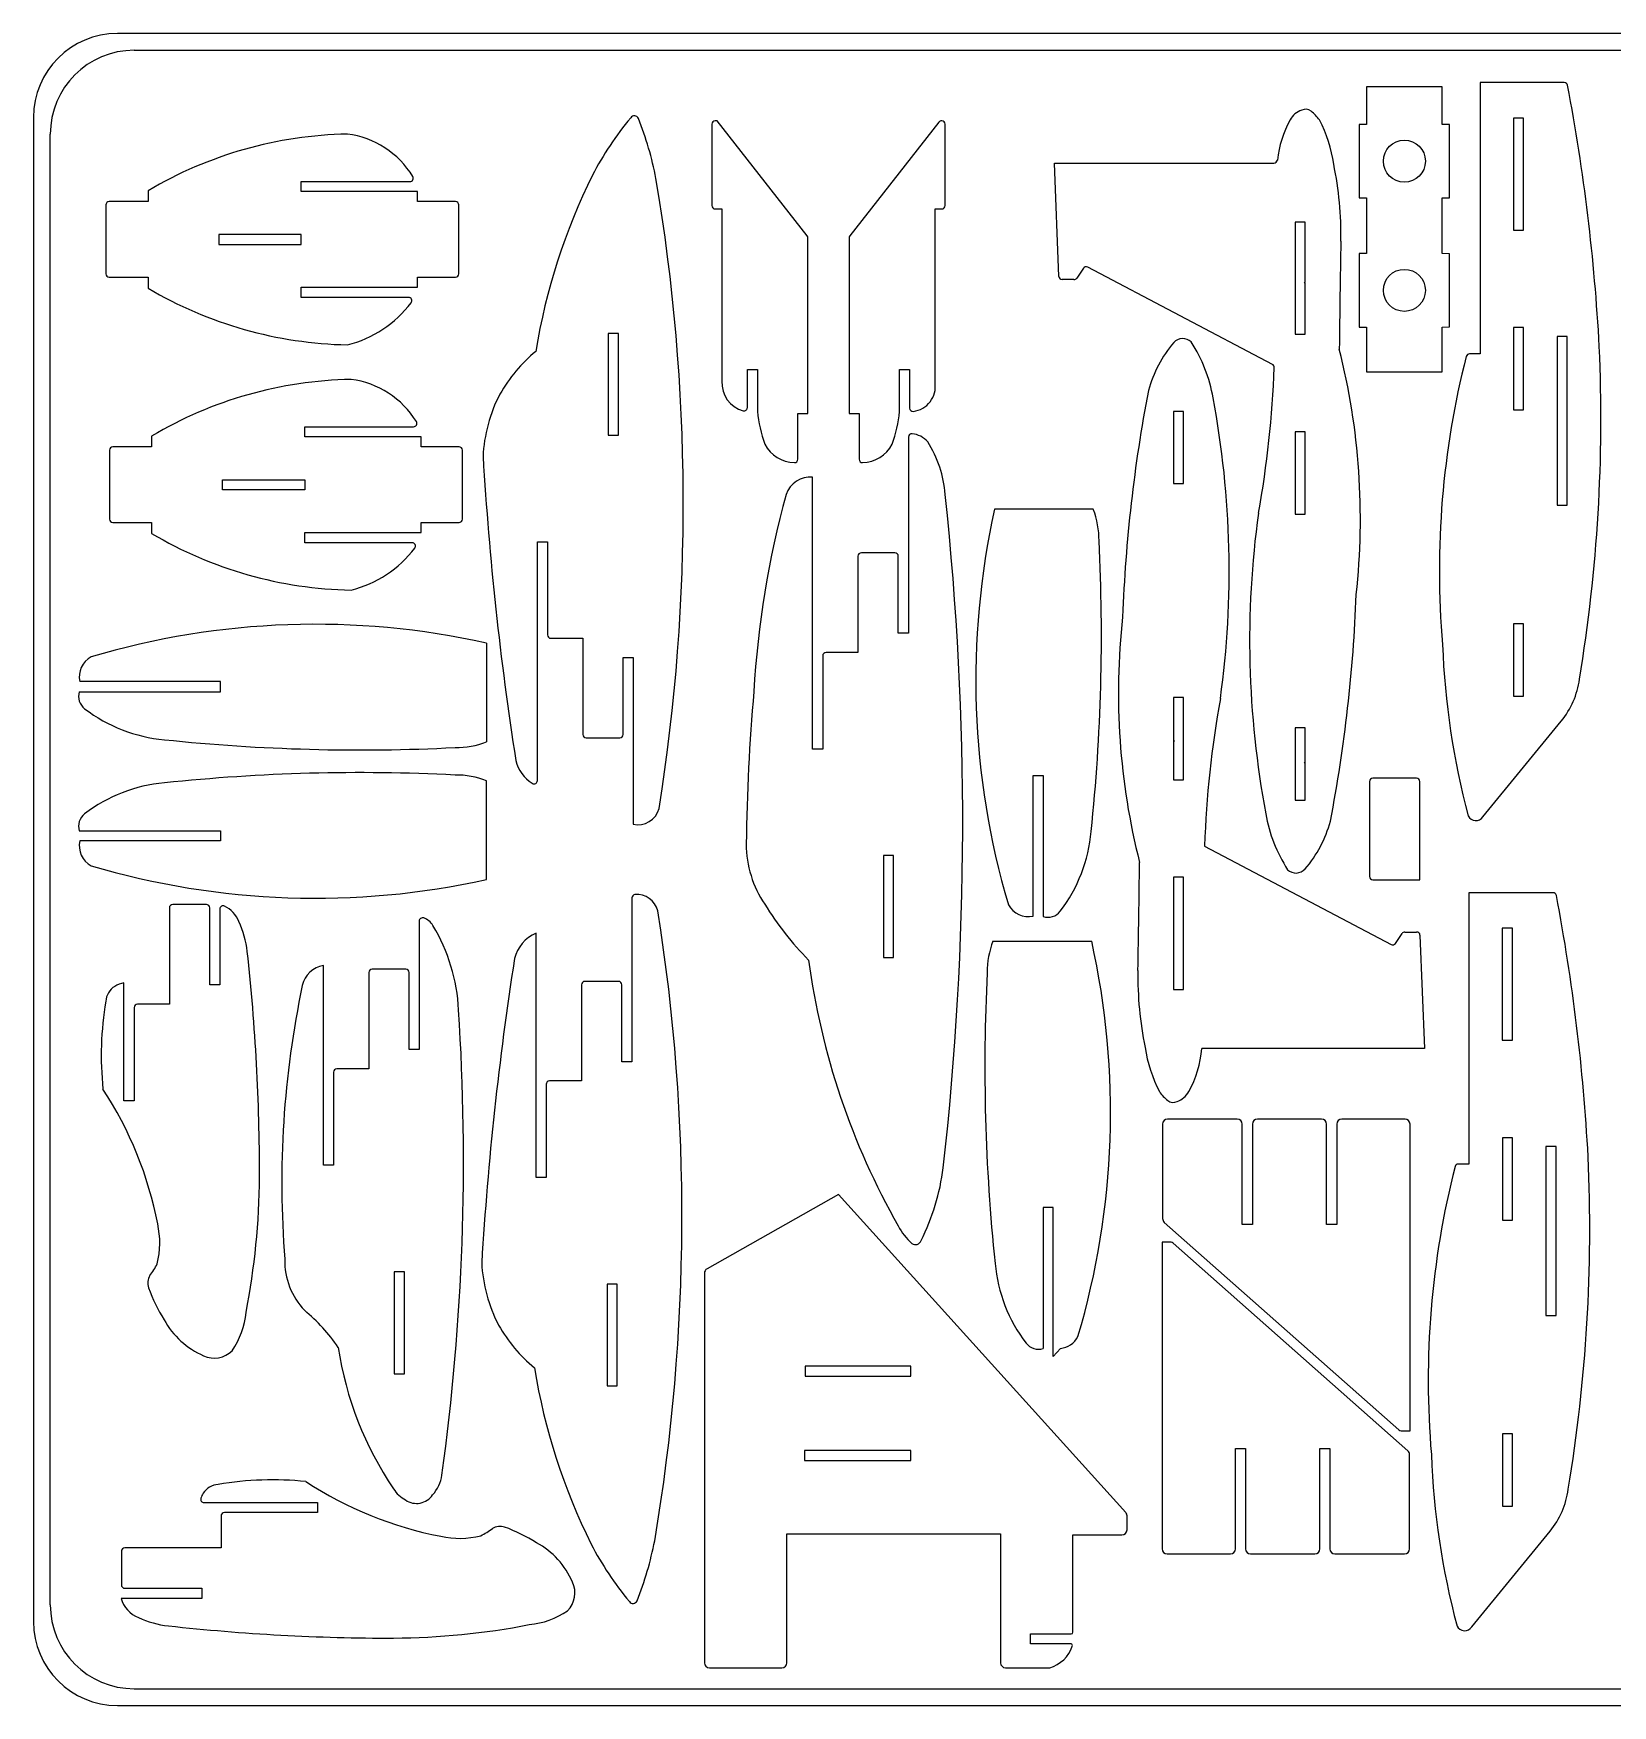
# Model space of a CAD drawing. Extents: x 0 to 15.8, y 0 to 10.
# Drawn here: x 0 to 9.48, y 0 to 10.03 of the extents above; entities that cross this region are included whole.
import ezdxf

# ---------------------------------------------------------------- set-up
doc = ezdxf.new("R2010")
doc.units = 0
doc.layers.add('GREEN', color=3, linetype='CONTINUOUS')
doc.layers.add('WHITE', color=7, linetype='CONTINUOUS')

msp = doc.modelspace()

# ---------------------------------------------------------------- linework, layer by layer
at = {"layer": 'GREEN', "linetype": 'CONTINUOUS'}
for p, q in [((0.605, 9.932083), (15.225833, 9.932083)), ((0.100833, 0.605), (0.100833, 9.427917)), ((0.605, 0.100833), (15.225833, 0.100833))]:
    msp.add_line(p, q, dxfattribs=at)
at = {"layer": 'WHITE', "linetype": 'CONTINUOUS'}
for p, q in [((15.326667, 10.032917), (0.504167, 10.032917)), ((8.680939, 9.738121), (8.680939, 8.110027)), ((9.185757, 9.738121), (8.680939, 9.738121)), ((7.999488, 9.712246), (7.999488, 9.487021)), ((8.453147, 9.712246), (7.999488, 9.712246)), ((8.453147, 9.487021), (8.453147, 9.712246)), ((0, 9.52875), (0, 0.504167)), ((4.070744, 9.488965), (4.070744, 8.999996)), ((4.101874, 9.509132), (4.090911, 9.509132)), ((4.642928, 8.819042), (4.101874, 9.509132)), ((5.43344, 9.501408), (4.898442, 8.819042)), ((5.470626, 8.999996), (5.470626, 9.488965)), ((7.999488, 9.487021), (7.955488, 9.487021)), ((7.955488, 9.487021), (7.955488, 9.046104)), ((8.497147, 9.487021), (8.453147, 9.487021)), ((8.497147, 9.046104), (8.497147, 9.487021)), ((8.880956, 9.525269), (8.880956, 8.852802)), ((8.941456, 9.525269), (8.880956, 9.525269)), ((8.941456, 8.852802), (8.941456, 9.525269)), ((6.126311, 9.254981), (7.443925, 9.254981)), ((6.153011, 8.575436), (6.126311, 9.254981)), ((1.60611, 9.084269), (1.60611, 9.144769)), ((1.60611, 9.144769), (2.259175, 9.144769)), ((0.68761, 9.089311), (0.68761, 9.023769)), ((2.304984, 9.084269), (1.60611, 9.084269)), ((2.304984, 9.023769), (2.304984, 9.084269)), ((7.955488, 9.046104), (7.999488, 9.046104)), ((7.999488, 9.046104), (7.999488, 8.711888)), ((8.453147, 8.711888), (8.453147, 9.046104)), ((8.453147, 9.046104), (8.497147, 9.046104)), ((0.43461, 9.003603), (0.43461, 8.590292)), ((0.68761, 9.023769), (0.454777, 9.023769)), ((2.531943, 9.023769), (2.304984, 9.023769)), ((2.55211, 8.590292), (2.55211, 9.003603)), ((4.090911, 8.97983), (4.131244, 8.97983)), ((4.131244, 8.97983), (4.131244, 7.946172)), ((5.410126, 7.936372), (5.410126, 8.97983)), ((5.410126, 8.97983), (5.450459, 8.97983)), ((7.631841, 8.900177), (7.571341, 8.900177)), ((7.571341, 8.900177), (7.571341, 8.227711)), ((7.631841, 8.544253), (7.631841, 8.900177)), ((8.880956, 8.852802), (8.941456, 8.852802)), ((1.112577, 8.826739), (1.112577, 8.767156)), ((1.606477, 8.826739), (1.112577, 8.826739)), ((1.112577, 8.767156), (1.606477, 8.767156)), ((1.606477, 8.767156), (1.606477, 8.826739)), ((4.647224, 7.75299), (4.647224, 8.806599)), ((4.894146, 8.806599), (4.894146, 7.75299)), ((7.434019, 8.047111), (6.326136, 8.630568)), ((7.999488, 8.711888), (7.955488, 8.711888)), ((7.955488, 8.711888), (7.955488, 8.270971)), ((8.497147, 8.709871), (8.453147, 8.711888)), ((8.497147, 8.272988), (8.497147, 8.709871)), ((0.454777, 8.570125), (0.68761, 8.570125)), ((0.68761, 8.570125), (0.68761, 8.504583)), ((2.304984, 8.509625), (2.304984, 8.570125)), ((2.304984, 8.570125), (2.531943, 8.570125)), ((6.243456, 8.556061), (6.173162, 8.556061)), ((6.300022, 8.624005), (6.260173, 8.564948)), ((7.631841, 8.536876), (7.624811, 8.534642)), ((7.631841, 8.227711), (7.631841, 8.536876)), ((1.60611, 8.449125), (1.60611, 8.509625)), ((1.60611, 8.509625), (2.304984, 8.509625)), ((2.250671, 8.449125), (1.60611, 8.449125)), ((3.449547, 8.233278), (3.449547, 7.62272)), ((3.510047, 8.233278), (3.449547, 8.233278)), ((3.510047, 7.62272), (3.510047, 8.233278)), ((7.571341, 8.227711), (7.631841, 8.227711)), ((7.955488, 8.270971), (7.999488, 8.270971)), ((7.999488, 8.270971), (7.999488, 8.002113)), ((8.453147, 8.270971), (8.497147, 8.272988)), ((8.453147, 8.002113), (8.453147, 8.270971)), ((8.881322, 8.268014), (8.881322, 7.773656)), ((8.941822, 8.268014), (8.881322, 8.268014)), ((8.941822, 7.773656), (8.941822, 8.268014)), ((9.142939, 8.215306), (9.142939, 7.201748)), ((9.203439, 8.215306), (9.142939, 8.215306)), ((9.203439, 7.201748), (9.203439, 8.215306)), ((8.680939, 8.110027), (8.616913, 8.110027)), ((4.284224, 7.788622), (4.284224, 8.01746)), ((4.284224, 8.01746), (4.344724, 8.01746)), ((4.344724, 8.01746), (4.344724, 7.765198)), ((5.196646, 7.764311), (5.196646, 8.01746)), ((5.196646, 8.01746), (5.257146, 8.01746)), ((5.257146, 8.01746), (5.257146, 7.785317)), ((7.999488, 8.002113), (8.453147, 8.002113)), ((4.586724, 7.477855), (4.586724, 7.75299)), ((4.586724, 7.75299), (4.647224, 7.75299)), ((4.894146, 7.75299), (4.954646, 7.75299)), ((4.954646, 7.75299), (4.954646, 7.477855)), ((6.841053, 7.765016), (6.841053, 7.331642)), ((6.901553, 7.765016), (6.841053, 7.765016)), ((6.901553, 7.331642), (6.901553, 7.765016)), ((8.881322, 7.773656), (8.941822, 7.773656)), ((1.627835, 7.612395), (1.627835, 7.672895)), ((1.627835, 7.672895), (2.2809, 7.672895)), ((7.631841, 7.642923), (7.571341, 7.642923)), ((7.571341, 7.642923), (7.571341, 7.148565)), ((7.631841, 7.148565), (7.631841, 7.642923)), ((0.456335, 7.531728), (0.456335, 7.118417)), ((0.709335, 7.551895), (0.476502, 7.551895)), ((0.709335, 7.617436), (0.709335, 7.551895)), ((2.32671, 7.612395), (1.627835, 7.612395)), ((2.32671, 7.551895), (2.32671, 7.612395)), ((2.553668, 7.551895), (2.32671, 7.551895)), ((2.573835, 7.118417), (2.573835, 7.531728)), ((3.449547, 7.62272), (3.510047, 7.62272)), ((5.250126, 7.611471), (5.250126, 6.433618)), ((1.134302, 7.354864), (1.628202, 7.354864)), ((1.134302, 7.295281), (1.134302, 7.354864)), ((1.628202, 7.354864), (1.628202, 7.295281)), ((4.675376, 5.739294), (4.675376, 7.370306)), ((6.841053, 7.331642), (6.901553, 7.331642)), ((1.628202, 7.295281), (1.134302, 7.295281)), ((6.359863, 7.177859), (5.767311, 7.177859)), ((7.571341, 7.148565), (7.631841, 7.148565)), ((9.142939, 7.201748), (9.203439, 7.201748)), ((0.476502, 7.09825), (0.709335, 7.09825)), ((0.709335, 7.09825), (0.709335, 7.032709)), ((1.627835, 6.97725), (1.627835, 7.03775)), ((1.627835, 7.03775), (2.32671, 7.03775)), ((2.32671, 7.03775), (2.32671, 7.09825)), ((2.32671, 7.09825), (2.553668, 7.09825)), ((2.272396, 6.97725), (1.627835, 6.97725)), ((3.024087, 5.550605), (3.024087, 6.982723)), ((3.024087, 6.982723), (3.084587, 6.982723)), ((3.084587, 6.982723), (3.084587, 6.423819)), ((4.947626, 6.896238), (4.947626, 6.318365)), ((5.169459, 6.916405), (4.967793, 6.916405)), ((5.189626, 6.433618), (5.189626, 6.896238)), ((5.250126, 6.433618), (5.189626, 6.433618)), ((8.881139, 6.490873), (8.881139, 6.057014)), ((8.941639, 6.490873), (8.881139, 6.490873)), ((8.941639, 6.057014), (8.941639, 6.490873)), ((2.719048, 6.374752), (2.719048, 5.782201)), ((3.104753, 6.403653), (3.296337, 6.403653)), ((3.296337, 6.403653), (3.296337, 5.826461)), ((3.538337, 5.826461), (3.538337, 6.2884)), ((3.538337, 6.2884), (3.598837, 6.2884)), ((3.598837, 6.2884), (3.598837, 5.28844)), ((4.735876, 6.298198), (4.735876, 5.739294)), ((4.947626, 6.318365), (4.756043, 6.318365)), ((1.121757, 6.143692), (0.278057, 6.143692)), ((1.121757, 6.083192), (1.121757, 6.143692)), ((0.274757, 6.083192), (1.121757, 6.083192)), ((6.901553, 6.048859), (6.841053, 6.048859)), ((6.841053, 6.048859), (6.841053, 5.787297)), ((6.901553, 5.554501), (6.901553, 6.048859)), ((8.881139, 6.057014), (8.941639, 6.057014)), ((7.631841, 5.865781), (7.571341, 5.865781)), ((7.571341, 5.865781), (7.571341, 5.432408)), ((7.631841, 5.665933), (7.631841, 5.865781)), ((8.697439, 5.332527), (9.167552, 5.907402)), ((3.316503, 5.806294), (3.51817, 5.806294)), ((4.735876, 5.739294), (4.675376, 5.739294)), ((6.841053, 5.787297), (6.846615, 5.790087)), ((6.841053, 5.781074), (6.841053, 5.554501)), ((7.631841, 5.659451), (7.625944, 5.65676)), ((7.631841, 5.432408), (7.631841, 5.659451)), ((2.719048, 4.956683), (2.719048, 5.549235)), ((5.998371, 4.736867), (5.998371, 5.580567)), ((5.998371, 5.580567), (6.058871, 5.580567)), ((6.058871, 5.580567), (6.058871, 4.733567)), ((6.841053, 5.554501), (6.901553, 5.554501)), ((8.017202, 5.544247), (8.017202, 4.97408)), ((8.299077, 5.564413), (8.037368, 5.564413)), ((8.319243, 4.953913), (8.319243, 5.544247)), ((7.571341, 5.432408), (7.631841, 5.432408)), ((0.274757, 5.248243), (1.121757, 5.248243)), ((1.121757, 5.248243), (1.121757, 5.187743)), ((1.121757, 5.187743), (0.278057, 5.187743)), ((7.027707, 5.156195), (8.146758, 4.566856)), ((5.100703, 5.09963), (5.100703, 4.489072)), ((5.161203, 5.09963), (5.100703, 5.09963)), ((5.161203, 4.489072), (5.161203, 5.09963)), ((6.841053, 4.969713), (6.841053, 4.297246)), ((6.901553, 4.969713), (6.841053, 4.969713)), ((6.901553, 4.297246), (6.901553, 4.969713)), ((8.037368, 4.953913), (8.319243, 4.953913)), ((3.590932, 4.845679), (3.590932, 3.862935)), ((8.613882, 4.877318), (8.613882, 3.249225)), ((9.1187, 4.877318), (8.613882, 4.877318)), ((0.815623, 4.786281), (0.815623, 4.208245)), ((1.037456, 4.806447), (0.835789, 4.806447)), ((1.057623, 4.323498), (1.057623, 4.786281)), ((1.118123, 4.778853), (1.118123, 4.323498)), ((2.31477, 4.706634), (2.31477, 3.935859)), ((3.016182, 3.168611), (3.016182, 4.633906)), ((8.172872, 4.573419), (8.212721, 4.632476)), ((8.229438, 4.641362), (8.299732, 4.641362)), ((8.319883, 4.621987), (8.346583, 3.942443)), ((8.813898, 4.664466), (8.813898, 3.992)), ((8.874398, 4.664466), (8.813898, 4.664466)), ((8.874398, 3.992), (8.874398, 4.664466)), ((5.757401, 4.586376), (6.349953, 4.586376)), ((1.74002, 3.241535), (1.74002, 4.440148)), ((2.234103, 4.418306), (2.032436, 4.418306)), ((5.100703, 4.489072), (5.161203, 4.489072)), ((0.543373, 3.629174), (0.543373, 4.336836)), ((1.118123, 4.323498), (1.057623, 4.323498)), ((2.01227, 4.398139), (2.01227, 3.820606)), ((2.25427, 3.935859), (2.25427, 4.398139)), ((3.288432, 4.324874), (3.288432, 3.747682)), ((3.510266, 4.345041), (3.308599, 4.345041)), ((3.530432, 3.862935), (3.530432, 4.324874)), ((6.841053, 4.297246), (6.901553, 4.297246)), ((0.603873, 4.188078), (0.603873, 3.629174)), ((0.815623, 4.208245), (0.624039, 4.208245)), ((2.31477, 3.935859), (2.25427, 3.935859)), ((8.346583, 3.942443), (7.010748, 3.942443)), ((8.813898, 3.992), (8.874398, 3.992)), ((2.01227, 3.820606), (1.820686, 3.820606)), ((3.590932, 3.862935), (3.530432, 3.862935)), ((1.80052, 3.800439), (1.80052, 3.241535)), ((3.076682, 3.727515), (3.076682, 3.168611)), ((3.288432, 3.747682), (3.096849, 3.747682)), ((0.603873, 3.629174), (0.543373, 3.629174)), ((7.223446, 3.518905), (6.805629, 3.518905)), ((7.729629, 3.518905), (7.344446, 3.518905)), ((8.230129, 3.518905), (7.850629, 3.518905)), ((6.775379, 3.488655), (6.775379, 2.922035)), ((7.253696, 2.886405), (7.253696, 3.488655)), ((7.314196, 3.488655), (7.314196, 2.886405)), ((7.759879, 2.886405), (7.759879, 3.488655)), ((7.820379, 3.488655), (7.820379, 2.886405)), ((8.260379, 1.648905), (8.260379, 3.488655)), ((8.814265, 3.407212), (8.814265, 2.912854)), ((8.874765, 3.407212), (8.814265, 3.407212)), ((8.874765, 2.912854), (8.874765, 3.407212)), ((9.075882, 3.354504), (9.075882, 2.340946)), ((9.136382, 3.354504), (9.075882, 3.354504)), ((9.136382, 2.340946), (9.136382, 3.354504)), ((1.80052, 3.241535), (1.74002, 3.241535)), ((8.613882, 3.249225), (8.549856, 3.249225)), ((3.076682, 3.168611), (3.016182, 3.168611)), ((4.830067, 3.066122), (4.041962, 2.620313)), ((6.554299, 1.158187), (4.830067, 3.066122)), ((6.118893, 2.989084), (6.058393, 2.989084)), ((6.058393, 2.989084), (6.058393, 2.142084)), ((6.118893, 2.094203), (6.118893, 2.989084)), ((8.814265, 2.912854), (8.874765, 2.912854)), ((6.785588, 2.899376), (8.19373, 1.653966)), ((7.314196, 2.886405), (7.253696, 2.886405)), ((7.820379, 2.886405), (7.759879, 2.886405)), ((6.772775, 2.779787), (6.772775, 0.940037)), ((6.826064, 2.779787), (6.772775, 2.779787)), ((8.247565, 1.529316), (6.839424, 2.774726)), ((2.165386, 2.601871), (2.165386, 1.990881)), ((2.225886, 2.601871), (2.165386, 2.601871)), ((2.225886, 1.990881), (2.225886, 2.601871)), ((3.441642, 2.528615), (3.441642, 1.918057)), ((3.502142, 2.528615), (3.441642, 2.528615)), ((3.502142, 1.918057), (3.502142, 2.528615)), ((4.026606, 2.593983), (4.026606, 0.257125)), ((9.075882, 2.340946), (9.136382, 2.340946)), ((6.162319, 2.143041), (6.118893, 2.094203)), ((5.264106, 2.036375), (4.631606, 2.036375)), ((4.631606, 2.036375), (4.631606, 1.975875)), ((5.264106, 1.975875), (5.264106, 2.036375)), ((2.165386, 1.990881), (2.225886, 1.990881)), ((3.441642, 1.918057), (3.502142, 1.918057)), ((4.631606, 1.975875), (5.264106, 1.975875)), ((8.20709, 1.648905), (8.260379, 1.648905)), ((8.814082, 1.630071), (8.814082, 1.196212)), ((8.874582, 1.630071), (8.814082, 1.630071)), ((8.874582, 1.196212), (8.874582, 1.630071)), ((5.264106, 1.530375), (4.626106, 1.530375)), ((4.626106, 1.530375), (4.626106, 1.469875)), ((5.264106, 1.469875), (5.264106, 1.530375)), ((7.212775, 0.940037), (7.212775, 1.542287)), ((7.212775, 1.542287), (7.273275, 1.542287)), ((7.273275, 1.542287), (7.273275, 0.940037)), ((7.718958, 0.940037), (7.718958, 1.542287)), ((7.718958, 1.542287), (7.779458, 1.542287)), ((7.779458, 1.542287), (7.779458, 0.940037)), ((8.257775, 0.940037), (8.257775, 1.506657)), ((4.626106, 1.469875), (5.264106, 1.469875)), ((1.023927, 1.217918), (1.704843, 1.217918)), ((1.704843, 1.217918), (1.704843, 1.157418)), ((1.125772, 1.137252), (1.125772, 0.945668)), ((1.704843, 1.157418), (1.145939, 1.157418)), ((6.562106, 1.054625), (6.562106, 1.137905)), ((8.814082, 1.196212), (8.874582, 1.196212)), ((4.521056, 0.257125), (4.521056, 1.029875)), ((4.521056, 1.029875), (5.803106, 1.029875)), ((5.803106, 1.029875), (5.803106, 0.257125)), ((6.236872, 0.440458), (6.236872, 1.024375)), ((6.236872, 1.024375), (6.531856, 1.024375)), ((8.630382, 0.471725), (9.100495, 1.0466)), ((0.52757, 0.925502), (0.52757, 0.723835)), ((1.125772, 0.945668), (0.547737, 0.945668)), ((6.803025, 0.909787), (7.182525, 0.909787)), ((7.303525, 0.909787), (7.688708, 0.909787)), ((7.809708, 0.909787), (8.227525, 0.909787)), ((0.547737, 0.703668), (1.010519, 0.703668)), ((1.010519, 0.703668), (1.010519, 0.643168)), ((1.010519, 0.643168), (0.525991, 0.643168)), ((5.983019, 0.369875), (5.983019, 0.430375)), ((5.983019, 0.430375), (6.226789, 0.430375)), ((6.226789, 0.369875), (5.983019, 0.369875)), ((4.056856, 0.226875), (4.490806, 0.226875)), ((5.833356, 0.226875), (6.098327, 0.226875)), ((0.504167, 0), (15.326667, 0))]:
    msp.add_line(p, q, dxfattribs=at)
for centre in [(8.226317, 9.266563), (8.226317, 8.491429)]:
    msp.add_circle(centre, 0.126042, dxfattribs=at)
for centre, radius, start, end in [((0.504167, 9.52875), 0.504167, 90, 180), ((0.605, 9.427917), 0.504167, 90, 180), ((9.185757, 9.717954), 0.020167, 10.76271, 90), ((-2.380372, 7.519397), 11.793399, 3.084707, 10.762712), ((3.605926, 9.512545), 0.026259, 23.233087, 147.545352), ((7.647485, 9.457102), 0.121115, 107.808976, 152.077717), ((7.634532, 9.527161), 0.051264, 51.804278, 118.026963), ((7.466766, 9.328752), 0.311067, 36.513903, 50.116533), ((5.08158, 8.277579), 1.950277, 140.174535, 152.349583), ((1.743138, 8.774394), 2.029957, 11.027123, 21.637413), ((4.090911, 9.488965), 0.020167, 90, 180), ((5.449335, 9.488996), 0.020167, 86.803132, 142.015592), ((5.450459, 9.488965), 0.020167, 0, 90), ((8.119741, 9.197261), 0.660123, 151.344536, 173.425744), ((6.957947, 9.12351), 0.853334, 8.416396, 27.220788), ((1.932456, 6.983027), 2.446646, 91.126007, 120.583735), ((1.812899, 8.889104), 0.544806, 31.719178, 82.461137), ((7.443925, 9.275148), 0.020167, -90, -6.574257), ((5.763426, 8.823923), 2.082388, -1.005335, 11.761956), ((2.259175, 9.164936), 0.020167, -90, 31.719176), ((6.7349, 7.511763), 3.771226, 153.700503, 170.636678), ((-7.775671, 7.214744), 11.674936, -9.0314, 9.604541), ((0.454777, 9.003603), 0.020167, 90, 180), ((2.531943, 9.003603), 0.020167, 0, 90), ((4.090911, 8.999996), 0.020167, 180, 270), ((5.450459, 8.999996), 0.020167, -90, 0), ((4.627057, 8.806599), 0.020167, 0, 38.097617), ((4.914313, 8.806599), 0.020167, 141.902383, 180), ((79.745372, 7.389908), 71.913457, 178.886513, 179.40321), ((6.316739, 8.612725), 0.020167, 62.226832, 145.989858), ((0.454777, 8.590292), 0.020167, 180, 270), ((2.531943, 8.590292), 0.020167, -90, 0), ((6.173162, 8.576228), 0.020167, -177.749999, -90), ((6.243456, 8.576228), 0.020167, -90, -34.010142), ((7.621758, 8.544253), 0.010083, -72.376271, 0), ((1.932456, 10.610868), 2.446646, -120.583735, -91.126007), ((2.250671, 8.428958), 0.020167, -37.316375, 90), ((1.715492, 8.836897), 0.693093, -75.896931, -37.316377), ((7.39895, 7.699206), 0.733909, 139.289076, 164.879476), ((6.896847, 8.129108), 0.072927, 46.486102, 138.013899), ((6.208981, 7.700553), 0.881219, 9.516842, 33.11604), ((3.812325, 7.122151), 4.14998, -6.303962, 14.182474), ((-0.158728, 7.723012), 9.564383, -9.416414, 2.582883), ((3.626375, 7.393838), 0.954027, 129.938713, 150.151565), ((1.504929, 8.227866), 5.94319, -10.401705, -1.921488), ((7.424621, 8.029267), 0.020167, -1.921489, 62.226835), ((13.639, 6.810829), 5.202567, 165.711599, 184.899059), ((8.616913, 8.08986), 0.020167, 90, 165.711598), ((1.954181, 5.511152), 2.446646, 91.126007, 120.583735), ((1.834624, 7.417229), 0.544806, 31.719178, 82.461137), ((4.303746, 7.936006), 0.172801, 176.627491, 254.92846), ((5.261931, 7.914095), 0.14986, -83.188548, 8.548781), ((3.591577, 7.453842), 0.894655, 152.375983, 177.424946), ((15.454479, 6.204417), 8.924773, 169.109186, 177.90322), ((1.57632, 6.808522), 5.598764, -7.862924, 10.68153), ((4.264057, 7.788622), 0.020167, -105.071541, 0), ((5.061403, 7.825175), 0.719184, -175.2162, -159.15974), ((4.480063, 7.825427), 0.719184, -20.861802, -4.874877), ((5.277313, 7.785317), 0.020167, 180, 276.811453), ((2.2809, 7.693061), 0.020167, -90, 31.719178), ((5.270293, 7.611471), 0.020167, 82.951852, 180), ((5.254091, 7.480427), 0.152208, 42.49224, 82.951852), ((0.476502, 7.531728), 0.020167, 90, 180), ((2.553668, 7.531728), 0.020167, 0, 90), ((4.568624, 7.657566), 0.19989, -153.800473, -90.658918), ((4.972746, 7.657566), 0.19989, -89.341082, -26.199527), ((4.77677, 7.211958), 0.696725, 4.530694, 32.201569), ((22.148519, 8.667516), 19.48606, -176.547475, -171.149602), ((4.566557, 7.477855), 0.020167, -90.65892, 0), ((4.974813, 7.477855), 0.020167, 180, 270.65892), ((4.660035, 7.220167), 0.150922, 84.165718, 161.87311), ((10.045865, 5.753642), 5.732658, 164.691853, 176.693187), ((-12.941541, 5.300963), 18.517524, -6.43225, 6.094661), ((10.385369, 6.15071), 4.730908, 167.46039, 196.525166), ((5.881414, 6.994047), 0.512542, -0.577274, 21.015968), ((12.896574, 6.388902), 5.598764, 172.137076, 190.68153), ((0.476502, 7.118417), 0.020167, 180, 270), ((1.954181, 9.138993), 2.446646, -120.583735, -91.126007), ((2.553668, 7.118417), 0.020167, -90, 0), ((1.737218, 7.365022), 0.693093, -75.896931, -37.316377), ((2.272396, 6.957084), 0.020167, -37.316377, 90), ((-4.860269, 6.420104), 11.268563, -5.987915, 2.893225), ((4.967793, 6.896238), 0.020167, 90, 180), ((5.169459, 6.896238), 0.020167, 0, 90), ((-0.981585, 6.993006), 8.924773, -10.890814, -2.09678), ((10.660569, 6.075272), 4.14998, 173.696038, 194.182474), ((1.691899, 1.756694), 4.730908, 77.46039, 106.525166), ((3.104753, 6.423819), 0.020167, 180, 270), ((13.091357, 6.534896), 4.638974, -177.920028, -165.048407), ((0.410818, 6.172631), 0.135878, 118.368319, 192.296898), ((4.756043, 6.298198), 0.020167, 90, 180), ((8.777269, 6.226562), 0.504167, -39.275102, -7.793319), ((0.365726, 6.055692), 0.095035, 163.179979, 231.89995), ((16.433191, 5.021752), 12.156963, 174.98573, 179.309048), ((12.967965, 4.969557), 5.94319, 169.598295, 178.200411), ((0.867321, 6.715457), 0.923812, -127.332404, -95.064372), ((3.316503, 5.826461), 0.020167, 180, 270), ((3.51817, 5.826461), 0.020167, -90, 0), ((1.961293, 17.002332), 11.268563, -95.987915, -87.106775), ((2.535236, 6.260649), 0.512542, -90.577274, -68.984032), ((6.851136, 5.781074), 0.010083, 116.636158, 180), ((3.111829, 5.723492), 0.223966, -166.046791, -121.970599), ((7.621758, 5.665933), 0.010083, -65.472351, 0), ((0.867321, 4.615978), 0.923812, 95.064372, 127.332404), ((1.961293, -5.670897), 11.268563, 87.106775, 95.987915), ((2.535236, 5.070787), 0.512542, 68.984032, 90.577274), ((3.00392, 5.550605), 0.020167, -121.970597, 0), ((8.037368, 5.544247), 0.020167, 90, 180), ((8.299077, 5.544247), 0.020167, 0, 90), ((0.365726, 5.275743), 0.095035, 128.10005, 196.82002), ((3.628168, 5.415923), 0.130814, -102.957194, -15.001424), ((8.263913, 5.496871), 0.881219, -170.483158, -146.88396), ((8.655036, 5.360824), 0.050978, -153.436659, -33.716009), ((5.426606, 5.326132), 0.923812, -37.332404, -5.064372), ((7.073944, 5.498218), 0.733909, -40.710924, -15.120524), ((0.410818, 5.158804), 0.135878, 167.703102, 241.631681), ((4.920902, 5.170239), 0.643793, -179.832224, -145.783436), ((1.691899, 9.574741), 4.730908, -106.525166, -77.46039), ((-65.272478, 5.807516), 71.913457, -1.113487, -0.59679), ((7.576047, 5.068316), 0.072927, -133.513898, -41.986101), ((8.037368, 4.97408), 0.020167, 180, 270), ((3.611099, 4.845679), 0.020167, 94.751236, 180), ((3.620264, 4.735411), 0.130814, 15.001424, 94.751238), ((9.1187, 4.857152), 0.020167, 10.76271, 90), ((-2.447429, 2.658595), 11.793399, 3.084707, 10.762712), ((0.835789, 4.786281), 0.020167, 90, 180), ((1.037456, 4.786281), 0.020167, 0, 90), ((1.138289, 4.778853), 0.020167, 64.025582, 180), ((1.071074, 4.640885), 0.173637, 21.299761, 64.025583), ((2.334936, 4.706634), 0.020167, 69.986239, 180), ((2.305592, 4.626071), 0.105907, 30.7743, 69.986242), ((-7.783575, 2.93659), 11.674936, -9.604541, 9.0314), ((5.931612, 5.748697), 1.80709, -148.638416, -135.097035), ((5.969432, 4.869628), 0.135878, -151.63168, -77.703102), ((6.086371, 4.824537), 0.095035, -106.82002, -38.10005), ((0.7117, 4.461444), 0.574814, 6.303615, 24.954653), ((1.481333, 4.124688), 1.070677, 2.626116, 31.258321), ((3.103924, 4.427842), 0.223966, 113.064314, 166.04679), ((8.229438, 4.621196), 0.020167, 90, 145.989857), ((8.299732, 4.621196), 0.020167, 2.250001, 90), ((-10.845436, 3.187195), 12.201984, -0.067302, 6.29237), ((6.235849, 4.402564), 0.512542, 158.984032, 180.577274), ((1.731895, 3.559227), 4.730908, -16.525166, 12.53961), ((8.156155, 4.584699), 0.020167, -117.773165, -34.010142), ((1.764364, 4.287401), 0.154674, 99.05562, 167.383093), ((2.032436, 4.398139), 0.020167, 90, 180), ((2.234103, 4.398139), 0.020167, 0, 90), ((22.140614, 1.483819), 19.48606, 171.149602, 176.547475), ((9.012032, 5.05478), 4.399021, -172.400992, -150.341194), ((0.547643, 4.219423), 0.113218, 121.995118, 176.772009), ((0.580673, 4.156437), 0.184215, 101.682109, 120.327665), ((7.271102, 3.133521), 5.780991, 168.144554, 184.524517), ((3.308599, 4.324874), 0.020167, 90, 180), ((3.510266, 4.324874), 0.020167, 0, 90), ((16.977532, 3.828621), 11.268563, 177.106775, 185.987915), ((8.709467, 4.373501), 2.082388, 178.994665, 191.761956), ((2.350472, 3.898855), 1.943564, 170.315742, 185.896182), ((0.624039, 4.188078), 0.020167, 90, 180), ((-11.215447, 3.268456), 13.796067, -7.854052, 3.762411), ((7.514947, 4.073913), 0.853334, -171.583604, -152.779212), ((6.353153, 4.000163), 0.660123, -28.655464, -5.01627), ((1.820686, 3.800439), 0.020167, 90, 180), ((3.096849, 3.727515), 0.020167, 90, 180), ((-1.478212, 2.459216), 2.264974, 10.952909, 33.192967), ((7.006128, 3.868671), 0.311067, -143.486097, -129.883467), ((6.838362, 3.670263), 0.051264, -128.195722, -61.973038), ((6.825408, 3.740321), 0.121115, -72.191024, -27.922283), ((6.805629, 3.488655), 0.03025, 90, 180), ((7.223446, 3.488655), 0.03025, 0, 90), ((7.344446, 3.488655), 0.03025, 90, 180), ((7.729629, 3.488655), 0.03025, 0, 90), ((7.850629, 3.488655), 0.03025, 90, 180), ((8.230129, 3.488655), 0.03025, 0, 90), ((4.104457, 3.400841), 1.366131, -26.579918, -7.332879), ((13.571942, 1.950027), 5.202567, 165.711599, 184.899059), ((8.549856, 3.229058), 0.020167, 90, 165.711598), ((-0.225785, 2.86221), 9.564383, -9.416414, 2.582883), ((-3.070471, 3.201809), 4.427106, -10.973794, -0.374629), ((6.805629, 2.922035), 0.03025, 180, 228.509316), ((0.241096, 2.776504), 0.516923, -14.123581, 12.633904), ((5.505092, 3.03996), 0.354871, -152.844497, -131.229797), ((5.29281, 2.800965), 0.035283, -127.763079, -18.838433), ((6.826064, 2.75962), 0.020167, 48.509318, 90), ((0.397256, 2.817454), 0.383455, -38.238862, -25.832361), ((1.934974, 2.666536), 0.426988, 178.530822, 223.724536), ((3.583672, 2.697493), 0.894655, -177.424946, -152.375983), ((4.056856, 2.593983), 0.03025, 119.495655, 180), ((6.690658, 2.734649), 0.923812, -174.935628, -142.667595), ((0.784117, 2.533515), 0.097536, 151.458019, 195.749991), ((1.654943, 2.86185), 1.027878, -159.806831, -147.88158), ((1.212385, 2.546087), 0.486235, -151.671555, -113.157103), ((0.785314, 2.406899), 0.492696, -34.334232, -5.571443), ((0.933883, 1.537695), 1.083816, 34.31376, 50.285386), ((3.61847, 2.757497), 0.954027, -150.151565, -129.938713), ((6.147832, 2.278145), 0.135878, -83.879478, -28.36832), ((1.085232, 2.236271), 0.151457, -115.021986, -45.088285), ((3.844708, 2.449269), 2.037925, -171.517739, -145.711337), ((6.030893, 2.233054), 0.095035, -141.89995, -73.17998), ((6.726996, 2.639572), 3.771226, -170.636678, -153.700503), ((8.20709, 1.669072), 0.020167, -131.490685, -90), ((8.227525, 1.506657), 0.03025, 0, 48.509316), ((13.0243, 1.674093), 4.638974, -177.920028, -165.048407), ((1.114594, 1.213648), 0.113218, 93.227991, 148.004882), ((1.435162, -0.589181), 1.943564, 84.103818, 99.684258), ((2.874802, 3.239503), 2.264974, -123.192967, -100.952909), ((2.229188, 1.415688), 0.224377, -42.426019, -8.319798), ((1.023927, 1.238085), 0.020167, 159.494096, 270), ((1.17758, 1.180618), 0.184215, 149.672334, 159.494095), ((2.312206, 1.390028), 0.175418, -149.568615, -116.75808), ((2.298875, 1.328), 0.11515, -124.756989, -33.57701), ((8.710211, 1.36576), 0.504167, -39.275102, -7.793319), ((1.145939, 1.137252), 0.020167, 90, 180), ((6.531856, 1.137905), 0.03025, 0, 42.104621), ((2.557513, 1.520195), 0.516923, -102.633904, -75.876419), ((2.516564, 1.364035), 0.383455, -64.167639, -51.761138), ((2.800502, 0.977174), 0.097536, 74.250009, 118.541981), ((2.472168, 0.106348), 1.027878, 57.88158, 69.806831), ((6.531856, 1.054625), 0.03025, -90, 0), ((0.547737, 0.925502), 0.020167, 90, 180), ((2.78793, 0.548906), 0.486235, 23.157103, 61.671555), ((5.073675, 1.873756), 1.950277, -152.349583, -140.174535), ((1.735234, 1.376941), 2.029957, -21.637414, -11.027123), ((6.803025, 0.940037), 0.03025, 180, 270), ((7.182525, 0.940037), 0.03025, -90, 0), ((7.303525, 0.940037), 0.03025, 180, 270), ((7.688708, 0.940037), 0.03025, -90, 0), ((7.809708, 0.940037), 0.03025, 180, 270), ((8.227525, 0.940037), 0.03025, -90, 0), ((0.547737, 0.723835), 0.020167, 180, 270), ((3.097747, 0.676059), 0.151457, -44.911715, 25.021986), ((0.605, 0.605), 0.504167, 180, 270), ((0.693132, 0.690217), 0.173637, -164.278575, -111.299761), ((3.598022, 0.63879), 0.026259, -147.545354, -23.233149), ((0.504167, 0.504167), 0.504167, 180, 270), ((0.872574, 1.049591), 0.574814, -114.954653, -96.303615), ((2.927118, 0.975977), 0.492696, -84.428557, -55.665768), ((2.146822, 12.606727), 12.201984, -96.29237, -89.932698), ((2.132209, 4.831762), 4.427106, -89.625371, -79.026206), ((6.226789, 0.440458), 0.010083, -90, 0), ((8.587978, 0.500021), 0.050978, -153.43666, -33.716009), ((6.042901, 0.420077), 0.200995, -73.992794, -18.407551), ((6.224166, 0.360139), 0.010083, -20.498751, 74.925227), ((4.056856, 0.257125), 0.03025, 180, 270), ((4.490806, 0.257125), 0.03025, -90, 0), ((5.833356, 0.257125), 0.03025, 180, 270)]:
    msp.add_arc(centre, radius, start, end, dxfattribs=at)

doc.saveas('drawing.dxf')
